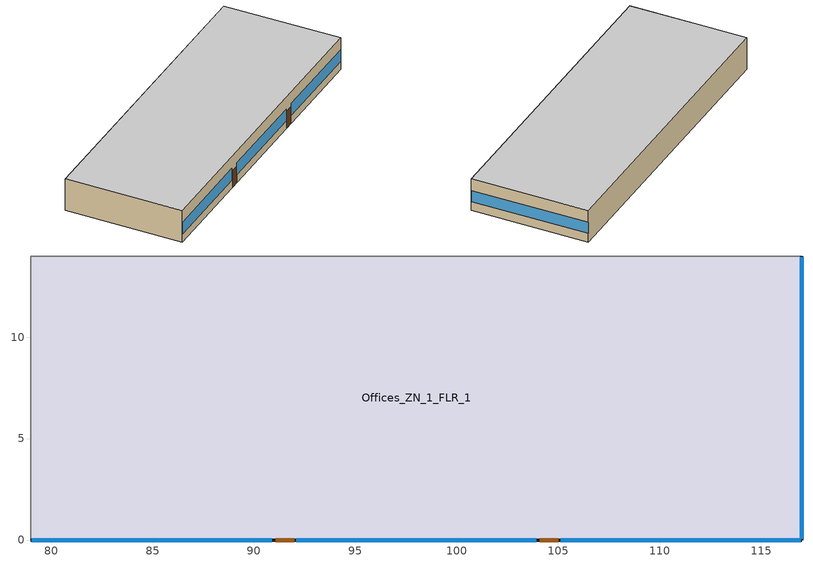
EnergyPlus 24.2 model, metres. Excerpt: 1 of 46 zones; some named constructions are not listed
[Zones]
Offices_ZN_1_FLR_1
 floor ground (Offices_ZN_1_FLR_1_Floor_Ffactor): 79,14 117,14 117,0 79,0 z0
 wall outside (nonres_ext_wall_grd): 79,0 117,0 117,14 z0:4
 wall to Gym_ZN_1_FLR_1 (int_wall): 117,14 79,14 z0:4
 wall to Lobby_ZN_1_FLR_1 (int_wall): 79,14 79,0 z0:4
 window (NonresWindow_U_0.369_SHGC_0.357): 117,0.05 117,13.95 z1.1:2.51; 79.05,0 90.87,0 / 92.09,0 103.91,0 / 105.13,0 116.95,0 z1:2.5
 door (Swinging Door_con): 91.08,0 91.99,0 / 104.08,0 104.99,0 z0:2.13
 ceiling to Offices_ZN_1_FLR_2 (int_slab_ceiling): 79,0 117,0 117,14 79,14 z4
[EnergyManagementSystem:Program]
SET_cPOD2_ZN_1_FLR_2_Light_EMS_Program: SET cPOD2_ZN_1_FLR_2_LSr_IP=0.093*cPOD2_ZN_1_FLR_2_LSr/cPOD2_ZN_1_FLR_2_Area; IF (cPOD2_ZN_1_FLR_2_OSr <= 0) && (cPOD2_ZN_1_FLR_2_LSr_IP >= 0.02); SET cPOD2_ZN_1_FLR_2_LAr = 0.02*cPOD2_ZN_1_FLR_2_Area/0.09290304; ELSE; SET cPOD2_ZN_1_FLR_2_LAr = NULL; ENDIF
SET_cCL2_Pod_2_ZN_1_FLR_2_Light_EMS_Program: SET cCL2_Pod_2_ZN_1_FLR_2_LSr_IP=0.093*cCL2_Pod_2_ZN_1_FLR_2_LSr/cCL2_Pod_2_ZN_1_FLR_2_Area; IF (cCL2_Pod_2_ZN_1_FLR_2_OSr <= 0) && (cCL2_Pod_2_ZN_1_FLR_2_LSr_IP >= 0.02); SET cCL2_Pod_2_ZN_1_FLR_2_LAr = 0.02*cCL2_Pod_2_ZN_1_FLR_2_Area/0.09290304; ELSE; SET cCL2_Pod_2_ZN_1_FLR_2_LAr = NULL; ENDIF
SET_mCl2_Pod_2_ZN_1_FLR_2_Light_EMS_Program: SET mCl2_Pod_2_ZN_1_FLR_2_LSr_IP=0.093*mCl2_Pod_2_ZN_1_FLR_2_LSr/mCl2_Pod_2_ZN_1_FLR_2_Area; IF (mCl2_Pod_2_ZN_1_FLR_2_OSr <= 0) && (mCl2_Pod_2_ZN_1_FLR_2_LSr_IP >= 0.02); SET mCl2_Pod_2_ZN_1_FLR_2_LAr = 0.02*mCl2_Pod_2_ZN_1_FLR_2_Area/0.09290304; ELSE; SET mCl2_Pod_2_ZN_1_FLR_2_LAr = NULL; ENDIF
SET_cCL1_Pod_3_ZN_1_FLR_2_Light_EMS_Program: SET cCL1_Pod_3_ZN_1_FLR_2_LSr_IP=0.093*cCL1_Pod_3_ZN_1_FLR_2_LSr/cCL1_Pod_3_ZN_1_FLR_2_Area; IF (cCL1_Pod_3_ZN_1_FLR_2_OSr <= 0) && (cCL1_Pod_3_ZN_1_FLR_2_LSr_IP >= 0.02); SET cCL1_Pod_3_ZN_1_FLR_2_LAr = 0.02*cCL1_Pod_3_ZN_1_FLR_2_Area/0.09290304; ELSE; SET cCL1_Pod_3_ZN_1_FLR_2_LAr = NULL; ENDIF
SET_mCl1_Pod_3_ZN_1_FLR_2_Light_EMS_Program: SET mCl1_Pod_3_ZN_1_FLR_2_LSr_IP=0.093*mCl1_Pod_3_ZN_1_FLR_2_LSr/mCl1_Pod_3_ZN_1_FLR_2_Area; IF (mCl1_Pod_3_ZN_1_FLR_2_OSr <= 0) && (mCl1_Pod_3_ZN_1_FLR_2_LSr_IP >= 0.02); SET mCl1_Pod_3_ZN_1_FLR_2_LAr = 0.02*mCl1_Pod_3_ZN_1_FLR_2_Area/0.09290304; ELSE; SET mCl1_Pod_3_ZN_1_FLR_2_LAr = NULL; ENDIF
SET_cPOD3_ZN_1_FLR_2_Light_EMS_Program: SET cPOD3_ZN_1_FLR_2_LSr_IP=0.093*cPOD3_ZN_1_FLR_2_LSr/cPOD3_ZN_1_FLR_2_Area; IF (cPOD3_ZN_1_FLR_2_OSr <= 0) && (cPOD3_ZN_1_FLR_2_LSr_IP >= 0.02); SET cPOD3_ZN_1_FLR_2_LAr = 0.02*cPOD3_ZN_1_FLR_2_Area/0.09290304; ELSE; SET cPOD3_ZN_1_FLR_2_LAr = NULL; ENDIF
SET_cCL2_Pod_3_ZN_1_FLR_2_Light_EMS_Program: SET cCL2_Pod_3_ZN_1_FLR_2_LSr_IP=0.093*cCL2_Pod_3_ZN_1_FLR_2_LSr/cCL2_Pod_3_ZN_1_FLR_2_Area; IF (cCL2_Pod_3_ZN_1_FLR_2_OSr <= 0) && (cCL2_Pod_3_ZN_1_FLR_2_LSr_IP >= 0.02); SET cCL2_Pod_3_ZN_1_FLR_2_LAr = 0.02*cCL2_Pod_3_ZN_1_FLR_2_Area/0.09290304; ELSE; SET cCL2_Pod_3_ZN_1_FLR_2_LAr = NULL; ENDIF
SET_mCl2_Pod_3_ZN_1_FLR_2_Light_EMS_Program: SET mCl2_Pod_3_ZN_1_FLR_2_LSr_IP=0.093*mCl2_Pod_3_ZN_1_FLR_2_LSr/mCl2_Pod_3_ZN_1_FLR_2_Area; IF (mCl2_Pod_3_ZN_1_FLR_2_OSr <= 0) && (mCl2_Pod_3_ZN_1_FLR_2_LSr_IP >= 0.02); SET mCl2_Pod_3_ZN_1_FLR_2_LAr = 0.02*mCl2_Pod_3_ZN_1_FLR_2_Area/0.09290304; ELSE; SET mCl2_Pod_3_ZN_1_FLR_2_LAr = NULL; ENDIF
SET_Main_Corridor_ZN_1_FLR_2_Light_EMS_Program: SET Main_Corridor_ZN_1_FLR_2_LSr_IP=0.093*Main_Corridor_ZN_1_FLR_2_LSr/Main_Corridor_ZN_1_FLR_2_Area; IF (Main_Corridor_ZN_1_FLR_2_OSr <= 0) && (Main_Corridor_ZN_1_FLR_2_LSr_IP >= 0.02); SET Main_Corridor_ZN_1_FLR_2_LAr = 0.02*Main_Corridor_ZN_1_FLR_2_Area/0.09290304; ELSE; SET Main_Corridor_ZN_1_FLR_2_LAr = NULL; ENDIF
SET_Lobby_ZN_1_FLR_2_Light_EMS_Program: SET Lobby_ZN_1_FLR_2_LSr_IP=0.093*Lobby_ZN_1_FLR_2_LSr/Lobby_ZN_1_FLR_2_Area; IF (Lobby_ZN_1_FLR_2_OSr <= 0) && (Lobby_ZN_1_FLR_2_LSr_IP >= 0.02); SET Lobby_ZN_1_FLR_2_LAr = 0.02*Lobby_ZN_1_FLR_2_Area/0.09290304; ELSE; SET Lobby_ZN_1_FLR_2_LAr = NULL; ENDIF
SET_Mech_ZN_1_FLR_2_Light_EMS_Program: SET Mech_ZN_1_FLR_2_LSr_IP=0.093*Mech_ZN_1_FLR_2_LSr/Mech_ZN_1_FLR_2_Area; IF (Mech_ZN_1_FLR_2_OSr <= 0) && (Mech_ZN_1_FLR_2_LSr_IP >= 0.02); SET Mech_ZN_1_FLR_2_LAr = 0.02*Mech_ZN_1_FLR_2_Area/0.09290304; ELSE; SET Mech_ZN_1_FLR_2_LAr = NULL; ENDIF
SET_BATHROOMS_ZN_1_FLR_2_Light_EMS_Program: SET BATHROOMS_ZN_1_FLR_2_LSr_IP=0.093*BATHROOMS_ZN_1_FLR_2_LSr/BATHROOMS_ZN_1_FLR_2_Area; IF (BATHROOMS_ZN_1_FLR_2_OSr <= 0) && (BATHROOMS_ZN_1_FLR_2_LSr_IP >= 0.02); SET BATHROOMS_ZN_1_FLR_2_LAr = 0.02*BATHROOMS_ZN_1_FLR_2_Area/0.09290304; ELSE; SET BATHROOMS_ZN_1_FLR_2_LAr = NULL; ENDIF
SET_Offices_ZN_1_FLR_2_Light_EMS_Program: SET Offices_ZN_1_FLR_2_LSr_IP=0.093*Offices_ZN_1_FLR_2_LSr/Offices_ZN_1_FLR_2_Area; IF (Offices_ZN_1_FLR_2_OSr <= 0) && (Offices_ZN_1_FLR_2_LSr_IP >= 0.02); IF (ActualOccupancy <= 0); SET Offices_ZN_1_FLR_2_LAr = 0.02*Offices_ZN_1_FLR_2_Area/0.09290304; ELSE; SET Offices_ZN_1_FLR_2_LAr = NULL; ENDIF; ELSE; SET Offices_ZN_1_FLR_2_LAr = NULL; ENDIF
SET_LMC_ZN_1_FLR_2_Light_EMS_Program: SET LMC_ZN_1_FLR_2_LSr_IP=0.093*LMC_ZN_1_FLR_2_LSr/LMC_ZN_1_FLR_2_Area; IF (LMC_ZN_1_FLR_2_OSr <= 0) && (LMC_ZN_1_FLR_2_LSr_IP >= 0.02); SET LMC_ZN_1_FLR_2_LAr = 0.02*LMC_ZN_1_FLR_2_Area/0.09290304; ELSE; SET LMC_ZN_1_FLR_2_LAr = NULL; ENDIF
OA_BASED_OPTIMUM_START_EMS_Program: IF DaylightSavings==0 && DayOfWeek>1 && DayOfWeek<7 && Hour==6 && OAT<23.9 && OAT>1.7; SET CLGSETP_SCH_Actuator = 29.44; SET HTGSETP_SCH_Actuator = 15.6; SET CLGSETP_SCH_w_SB_Actuator = 29.44; SET HTGSETP_SCH_w_SB_Actuator = 15.6; ELSEIF DaylightSavings==1 && DayOfWeek>1 && DayOfWeek<7 && Hour==5 && OAT<23.9 && OAT>1.7; SET CLGSETP_SCH_Actuator = 29.44; SET HTGSETP_SCH_Actuator = 15.6; SET CLGSETP_SCH_w_SB_Actuator = 29.44; SET HTGSETP_SCH_w_SB_Actuator = 15.6; ELSE; SET CLGSETP_SCH_Actuator = NULL; SET HTGSETP_SCH_Actuator = NULL; SET CLGSETP_SCH_w_SB_Actuator = NULL; SET HTGSETP_SCH_w_SB_Actuator = NULL; ENDIF
[EnergyManagementSystem:GlobalVariable]
Wired_LTG
BoilerType; CapRated; EtRated; PLRx; Ecx; SkinLossRate
[EnergyManagementSystem:OutputVariable]
Wired_LTG: EMS Variable=Wired_LTG; Type of Data in Variable=Summed; Update Frequency=ZoneTimeStep; Units=J
[Generator:PVWatts]
PV_module: PVWatts Version=5; DC System Capacity=126543.5; Module Type=Premium; Array Type=FixedOpenRack; System Losses=0.113; Array Geometry Type=TiltAzimuth; Tilt Angle=0; Azimuth Angle=180
[ElectricLoadCenter:Inverter:PVWatts]
PV_Inverter: DC to AC Size Ratio=1.2; Inverter Efficiency=0.96
[ElectricLoadCenter:Generators]
PV_Generator: Generator 1=PV_module; Generator 1 Rated Electric Power Output=126543.5; Generator 1 Availability Schedule=PV_SCH
[ElectricLoadCenter:Transformer]
Transformer 1: Availability Schedule=Always_On; Transformer Usage=PowerInFromGrid; Rated Capacity=225000; Phase=3; Conductor Material=Aluminum; Full Load Temperature Rise=150; Fraction of Eddy Current Losses=0.1; Performance Input Method=NominalEfficiency; Nameplate Efficiency=0.989; Per Unit Load for Nameplate Efficiency=0.35; Reference Temperature for Nameplate Efficiency=75; Consider Transformer Loss for Utility Cost=Yes; Meter 1=Wired_LTG_Electricity; Meter 2=Wired_INT_EQUIP
[ElectricLoadCenter:Distribution]
Generator: Generator List=PV_Generator; Generator Operation Scheme Type=Baseload; Electrical Buss Type=DirectCurrentWithInverter; Inverter=PV_Inverter
[Schedule:Compact]
PV_SCH; ALWAYS_ON: Through: 12/31, For: AllDays, Until: 24:00, 1
Offices Binary Occupancy: Through: 6/30, For: Weekdays, Until: 01:00, 0, Until: 02:00, 0, Until: 03:00, 0, Until: 04:00, 0, Until: 05:00, 0, Until: 06:00, 0, Until: 07:00, 0, Until: 08:00, 0, Until: 09:00, 1, Until: 10:00, 1, Until: 11:00, 1, Until: 12:00, 1, Until: 13:00, 1, Until: 14:00, 1, Until: 15:00, 1, Until: 16:00, 1, Until: 17:00, 1, Until: 18:00, 1, Until: 19:00, 1, Until: 21:00, 1, Until: 21:00, 1, Until: 22:00, 0, Until: 23:00, 0, Until: 24:00, 0, For: SummerDesignDay, Until: 08:00, 1e-09, Until: 17:00, 0.95, Until: 21:00, 0.15, Until: 24:00, 1e-09, For: WeekEnds Holidays AllOtherDays, Until: 24:00, 0, Through: 9/1, For: Weekdays, Until: 01:00, 0, Until: 02:00, 0, Until: 03:00, 0, Until: 04:00, 0, Until: 05:00, 0, Until: 06:00, 0, Until: 07:00, 0, Until: 08:00, 0, Until: 09:00, 1, Until: 10:00, 1, Until: 11:00, 1, Until: 12:00, 1, Until: 13:00, 1, Until: 14:00, 1, Until: 15:00, 1, Until: 16:00, 1, Until: 17:00, 1, Until: 18:00, 1, Until: 19:00, 1, Until: 20:00, 1, Until: 21:00, 1, Until: 22:00, 0, Until: 23:00, 0, Until: 24:00, 0, For: SummerDesignDay, Until: 24:00, 0.95, For: WeekEnds Holidays AllOtherDays, Until: 24:00, 0, Through: 12/31, For: Weekdays, Until: 01:00, 0, Until: 02:00, 0, Until: 03:00, 0, Until: 04:00, 0, Until: 05:00, 0, Until: 06:00, 0, Until: 07:00, 0, Until: 08:00, 0, Until: 09:00, 1, Until: 10:00, 1, Until: 11:00, 1, Until: 12:00, 1, Until: 13:00, 1, Until: 14:00, 1, Until: 15:00, 1, Until: 16:00, 1, Until: 17:00, 1, Until: 18:00, 1, Until: 19:00, 1, Until: 20:00, 1, Until: 21:00, 1, Until: 22:00, 0, Until: 23:00, 0, Until: 24:00, 0, For: SummerDesignDay, Until: 08:00, 1e-09, Until: 17:00, 0.95, Until: 21:00, 0.15, Until: 24:00, 1e-09, For: WeekEnds WinterDesignDay Holidays AllOtherDays, Until: 24:00, 0
[SCHEDULE:COMPACT]
Always On Discrete hvac_library: Through: 12/31, For: AllDays, Until: 24:00, 1
[CURVE:LINEAR] Coefficient1 Constant=0.85; Coefficient2 x=0.15; Minimum Value of x=0; Maximum Value of x=1; Input Unit Type for X=Dimensionless; Output Unit Type=Dimensionless
VRF System 1 PLRFractionCorrelation_Cooling; VRF System 1 PLRFractionCorrelation_Heating; VRF System 2 PLRFractionCorrelation_Cooling; VRF System 2 PLRFractionCorrelation_Heating
[CURVE:QUADRATIC] Coefficient1 Constant=0.8; Coefficient2 x=0.2; Coefficient3 x2=0; Minimum Value of x=0.5; Maximum Value of x=1.5; Input Unit Type for X=Dimensionless; Output Unit Type=Dimensionless
Corner_Class_1_Pod_1_ZN_1_FLR_1 VRF Terminal Cooling Coil VRFACCoolCapFFF; Corner_Class_1_Pod_1_ZN_1_FLR_1 VRF Terminal Heating Coil VRFACHeatCapFFF; Mult_Class_1_Pod_1_ZN_1_FLR_1 VRF Terminal Cooling Coil VRFACCoolCapFFF; Mult_Class_1_Pod_1_ZN_1_FLR_1 VRF Terminal Heating Coil VRFACHeatCapFFF; Corridor_Pod_1_ZN_1_FLR_1 VRF Terminal Cooling Coil VRFACCoolCapFFF; Corridor_Pod_1_ZN_1_FLR_1 VRF Terminal Heating Coil VRFACHeatCapFFF; Corner_Class_2_Pod_1_ZN_1_FLR_1 VRF Terminal Cooling Coil VRFACCoolCapFFF; Corner_Class_2_Pod_1_ZN_1_FLR_1 VRF Terminal Heating Coil VRFACHeatCapFFF; Mult_Class_2_Pod_1_ZN_1_FLR_1 VRF Terminal Cooling Coil VRFACCoolCapFFF; Mult_Class_2_Pod_1_ZN_1_FLR_1 VRF Terminal Heating Coil VRFACHeatCapFFF; Corner_Class_1_Pod_2_ZN_1_FLR_1 VRF Terminal Cooling Coil VRFACCoolCapFFF; Corner_Class_1_Pod_2_ZN_1_FLR_1 VRF Terminal Heating Coil VRFACHeatCapFFF; Mult_Class_1_Pod_2_ZN_1_FLR_1 VRF Terminal Cooling Coil VRFACCoolCapFFF; Mult_Class_1_Pod_2_ZN_1_FLR_1 VRF Terminal Heating Coil VRFACHeatCapFFF; Corridor_Pod_2_ZN_1_FLR_1 VRF Terminal Cooling Coil VRFACCoolCapFFF; Corridor_Pod_2_ZN_1_FLR_1 VRF Terminal Heating Coil VRFACHeatCapFFF; Corner_Class_2_Pod_2_ZN_1_FLR_1 VRF Terminal Cooling Coil VRFACCoolCapFFF; Corner_Class_2_Pod_2_ZN_1_FLR_1 VRF Terminal Heating Coil VRFACHeatCapFFF; Mult_Class_2_Pod_2_ZN_1_FLR_1 VRF Terminal Cooling Coil VRFACCoolCapFFF; Mult_Class_2_Pod_2_ZN_1_FLR_1 VRF Terminal Heating Coil VRFACHeatCapFFF; Corner_Class_1_Pod_3_ZN_1_FLR_1 VRF Terminal Cooling Coil VRFACCoolCapFFF; Corner_Class_1_Pod_3_ZN_1_FLR_1 VRF Terminal Heating Coil VRFACHeatCapFFF; Mult_Class_1_Pod_3_ZN_1_FLR_1 VRF Terminal Cooling Coil VRFACCoolCapFFF; Mult_Class_1_Pod_3_ZN_1_FLR_1 VRF Terminal Heating Coil VRFACHeatCapFFF; Corridor_Pod_3_ZN_1_FLR_1 VRF Terminal Cooling Coil VRFACCoolCapFFF; Corridor_Pod_3_ZN_1_FLR_1 VRF Terminal Heating Coil VRFACHeatCapFFF; Corner_Class_2_Pod_3_ZN_1_FLR_1 VRF Terminal Cooling Coil VRFACCoolCapFFF; Corner_Class_2_Pod_3_ZN_1_FLR_1 VRF Terminal Heating Coil VRFACHeatCapFFF; Mult_Class_2_Pod_3_ZN_1_FLR_1 VRF Terminal Cooling Coil VRFACCoolCapFFF; Mult_Class_2_Pod_3_ZN_1_FLR_1 VRF Terminal Heating Coil VRFACHeatCapFFF; Main_Corridor_ZN_1_FLR_1 VRF Terminal Cooling Coil VRFACCoolCapFFF; Main_Corridor_ZN_1_FLR_1 VRF Terminal Heating Coil VRFACHeatCapFFF; Lobby_ZN_1_FLR_1 VRF Terminal Cooling Coil VRFACCoolCapFFF; Lobby_ZN_1_FLR_1 VRF Terminal Heating Coil VRFACHeatCapFFF; Bathrooms_ZN_1_FLR_1 VRF Terminal Cooling Coil VRFACCoolCapFFF; Bathrooms_ZN_1_FLR_1 VRF Terminal Heating Coil VRFACHeatCapFFF; Offices_ZN_1_FLR_1 VRF Terminal Cooling Coil VRFACCoolCapFFF; Offices_ZN_1_FLR_1 VRF Terminal Heating Coil VRFACHeatCapFFF; Gym_ZN_1_FLR_1 VRF Terminal Cooling Coil VRFACCoolCapFFF; Gym_ZN_1_FLR_1 VRF Terminal Heating Coil VRFACHeatCapFFF; Aux_Gym_ZN_1_FLR_1 VRF Terminal Cooling Coil VRFACCoolCapFFF; Aux_Gym_ZN_1_FLR_1 VRF Terminal Heating Coil VRFACHeatCapFFF; Auditorium_ZN_1_FLR_1 VRF Terminal Cooling Coil VRFACCoolCapFFF; Auditorium_ZN_1_FLR_1 VRF Terminal Heating Coil VRFACHeatCapFFF; Kitchen_ZN_1_FLR_1 VRF Terminal Cooling Coil VRFACCoolCapFFF; Kitchen_ZN_1_FLR_1 VRF Terminal Heating Coil VRFACHeatCapFFF; Cafeteria_ZN_1_FLR_1 VRF Terminal Cooling Coil VRFACCoolCapFFF; Cafeteria_ZN_1_FLR_1 VRF Terminal Heating Coil VRFACHeatCapFFF; Mech_ZN_1_FLR_1 VRF Terminal Cooling Coil VRFACCoolCapFFF; Mech_ZN_1_FLR_1 VRF Terminal Heating Coil VRFACHeatCapFFF; Corner_Class_1_Pod_1_ZN_1_FLR_2 VRF Terminal Cooling Coil VRFACCoolCapFFF; Corner_Class_1_Pod_1_ZN_1_FLR_2 VRF Terminal Heating Coil VRFACHeatCapFFF; Mult_Class_1_Pod_1_ZN_1_FLR_2 VRF Terminal Cooling Coil VRFACCoolCapFFF; Mult_Class_1_Pod_1_ZN_1_FLR_2 VRF Terminal Heating Coil VRFACHeatCapFFF; Corridor_Pod_1_ZN_1_FLR_2 VRF Terminal Cooling Coil VRFACCoolCapFFF; Corridor_Pod_1_ZN_1_FLR_2 VRF Terminal Heating Coil VRFACHeatCapFFF; Corner_Class_2_Pod_1_ZN_1_FLR_2 VRF Terminal Cooling Coil VRFACCoolCapFFF; Corner_Class_2_Pod_1_ZN_1_FLR_2 VRF Terminal Heating Coil VRFACHeatCapFFF; Mult_Class_2_Pod_1_ZN_1_FLR_2 VRF Terminal Cooling Coil VRFACCoolCapFFF; Mult_Class_2_Pod_1_ZN_1_FLR_2 VRF Terminal Heating Coil VRFACHeatCapFFF; Corner_Class_1_Pod_2_ZN_1_FLR_2 VRF Terminal Cooling Coil VRFACCoolCapFFF; Corner_Class_1_Pod_2_ZN_1_FLR_2 VRF Terminal Heating Coil VRFACHeatCapFFF; Mult_Class_1_Pod_2_ZN_1_FLR_2 VRF Terminal Cooling Coil VRFACCoolCapFFF; Mult_Class_1_Pod_2_ZN_1_FLR_2 VRF Terminal Heating Coil VRFACHeatCapFFF; Corridor_Pod_2_ZN_1_FLR_2 VRF Terminal Cooling Coil VRFACCoolCapFFF; Corridor_Pod_2_ZN_1_FLR_2 VRF Terminal Heating Coil VRFACHeatCapFFF; Corner_Class_2_Pod_2_ZN_1_FLR_2 VRF Terminal Cooling Coil VRFACCoolCapFFF; Corner_Class_2_Pod_2_ZN_1_FLR_2 VRF Terminal Heating Coil VRFACHeatCapFFF; Mult_Class_2_Pod_2_ZN_1_FLR_2 VRF Terminal Cooling Coil VRFACCoolCapFFF; Mult_Class_2_Pod_2_ZN_1_FLR_2 VRF Terminal Heating Coil VRFACHeatCapFFF; Corner_Class_1_Pod_3_ZN_1_FLR_2 VRF Terminal Cooling Coil VRFACCoolCapFFF; Corner_Class_1_Pod_3_ZN_1_FLR_2 VRF Terminal Heating Coil VRFACHeatCapFFF; Mult_Class_1_Pod_3_ZN_1_FLR_2 VRF Terminal Cooling Coil VRFACCoolCapFFF; Mult_Class_1_Pod_3_ZN_1_FLR_2 VRF Terminal Heating Coil VRFACHeatCapFFF; Corridor_Pod_3_ZN_1_FLR_2 VRF Terminal Cooling Coil VRFACCoolCapFFF; Corridor_Pod_3_ZN_1_FLR_2 VRF Terminal Heating Coil VRFACHeatCapFFF; Corner_Class_2_Pod_3_ZN_1_FLR_2 VRF Terminal Cooling Coil VRFACCoolCapFFF; Corner_Class_2_Pod_3_ZN_1_FLR_2 VRF Terminal Heating Coil VRFACHeatCapFFF; Mult_Class_2_Pod_3_ZN_1_FLR_2 VRF Terminal Cooling Coil VRFACCoolCapFFF; Mult_Class_2_Pod_3_ZN_1_FLR_2 VRF Terminal Heating Coil VRFACHeatCapFFF; Main_Corridor_ZN_1_FLR_2 VRF Terminal Cooling Coil VRFACCoolCapFFF; Main_Corridor_ZN_1_FLR_2 VRF Terminal Heating Coil VRFACHeatCapFFF; Lobby_ZN_1_FLR_2 VRF Terminal Cooling Coil VRFACCoolCapFFF; Lobby_ZN_1_FLR_2 VRF Terminal Heating Coil VRFACHeatCapFFF; Bathrooms_ZN_1_FLR_2 VRF Terminal Cooling Coil VRFACCoolCapFFF; Bathrooms_ZN_1_FLR_2 VRF Terminal Heating Coil VRFACHeatCapFFF; Offices_ZN_1_FLR_2 VRF Terminal Cooling Coil VRFACCoolCapFFF; Offices_ZN_1_FLR_2 VRF Terminal Heating Coil VRFACHeatCapFFF; LIBRARY_MEDIA_CENTER_ZN_1_FLR_2 VRF Terminal Cooling Coil VRFACCoolCapFFF; LIBRARY_MEDIA_CENTER_ZN_1_FLR_2 VRF Terminal Heating Coil VRFACHeatCapFFF; Mech_ZN_1_FLR_2 VRF Terminal Cooling Coil VRFACCoolCapFFF; Mech_ZN_1_FLR_2 VRF Terminal Heating Coil VRFACHeatCapFFF
[CURVE:CUBIC]
Name | Coefficient1 Constant | Coefficient2 x | Coefficient3 x2 | Coefficient4 x3 | Minimum Value of x | Maximum Value of x | Input Unit Type for X | Output Unit Type
Corner_Class_1_Pod_1_ZN_1_FLR_1 VRF Terminal Fan OnOff Efficiency Curve; Mult_Class_1_Pod_1_ZN_1_FLR_1 VRF Terminal Fan OnOff Efficiency Curve; Corridor_Pod_1_ZN_1_FLR_1 VRF Terminal Fan OnOff Efficiency Curve; Corner_Class_2_Pod_1_ZN_1_FLR_1 VRF Terminal Fan OnOff Efficiency Curve; Mult_Class_2_Pod_1_ZN_1_FLR_1 VRF Terminal Fan OnOff Efficiency Curve; Corner_Class_1_Pod_2_ZN_1_FLR_1 VRF Terminal Fan OnOff Efficiency Curve; Mult_Class_1_Pod_2_ZN_1_FLR_1 VRF Terminal Fan OnOff Efficiency Curve; Corridor_Pod_2_ZN_1_FLR_1 VRF Terminal Fan OnOff Efficiency Curve; Corner_Class_2_Pod_2_ZN_1_FLR_1 VRF Terminal Fan OnOff Efficiency Curve; Mult_Class_2_Pod_2_ZN_1_FLR_1 VRF Terminal Fan OnOff Efficiency Curve; Corner_Class_1_Pod_3_ZN_1_FLR_1 VRF Terminal Fan OnOff Efficiency Curve; Mult_Class_1_Pod_3_ZN_1_FLR_1 VRF Terminal Fan OnOff Efficiency Curve; Corridor_Pod_3_ZN_1_FLR_1 VRF Terminal Fan OnOff Efficiency Curve; Corner_Class_2_Pod_3_ZN_1_FLR_1 VRF Terminal Fan OnOff Efficiency Curve; Mult_Class_2_Pod_3_ZN_1_FLR_1 VRF Terminal Fan OnOff Efficiency Curve; Main_Corridor_ZN_1_FLR_1 VRF Terminal Fan OnOff Efficiency Curve; Lobby_ZN_1_FLR_1 VRF Terminal Fan OnOff Efficiency Curve; Bathrooms_ZN_1_FLR_1 VRF Terminal Fan OnOff Efficiency Curve; Offices_ZN_1_FLR_1 VRF Terminal Fan OnOff Efficiency Curve; Gym_ZN_1_FLR_1 VRF Terminal Fan OnOff Efficiency Curve; Aux_Gym_ZN_1_FLR_1 VRF Terminal Fan OnOff Efficiency Curve; Auditorium_ZN_1_FLR_1 VRF Terminal Fan OnOff Efficiency Curve; Kitchen_ZN_1_FLR_1 VRF Terminal Fan OnOff Efficiency Curve; Cafeteria_ZN_1_FLR_1 VRF Terminal Fan OnOff Efficiency Curve; Mech_ZN_1_FLR_1 VRF Terminal Fan OnOff Efficiency Curve; Corner_Class_1_Pod_1_ZN_1_FLR_2 VRF Terminal Fan OnOff Efficiency Curve; Mult_Class_1_Pod_1_ZN_1_FLR_2 VRF Terminal Fan OnOff Efficiency Curve; Corridor_Pod_1_ZN_1_FLR_2 VRF Terminal Fan OnOff Efficiency Curve; Corner_Class_2_Pod_1_ZN_1_FLR_2 VRF Terminal Fan OnOff Efficiency Curve; Mult_Class_2_Pod_1_ZN_1_FLR_2 VRF Terminal Fan OnOff Efficiency Curve; Corner_Class_1_Pod_2_ZN_1_FLR_2 VRF Terminal Fan OnOff Efficiency Curve; Mult_Class_1_Pod_2_ZN_1_FLR_2 VRF Terminal Fan OnOff Efficiency Curve; Corridor_Pod_2_ZN_1_FLR_2 VRF Terminal Fan OnOff Efficiency Curve; Corner_Class_2_Pod_2_ZN_1_FLR_2 VRF Terminal Fan OnOff Efficiency Curve; Mult_Class_2_Pod_2_ZN_1_FLR_2 VRF Terminal Fan OnOff Efficiency Curve; Corner_Class_1_Pod_3_ZN_1_FLR_2 VRF Terminal Fan OnOff Efficiency Curve; Mult_Class_1_Pod_3_ZN_1_FLR_2 VRF Terminal Fan OnOff Efficiency Curve; Corridor_Pod_3_ZN_1_FLR_2 VRF Terminal Fan OnOff Efficiency Curve; Corner_Class_2_Pod_3_ZN_1_FLR_2 VRF Terminal Fan OnOff Efficiency Curve; Mult_Class_2_Pod_3_ZN_1_FLR_2 VRF Terminal Fan OnOff Efficiency Curve; Main_Corridor_ZN_1_FLR_2 VRF Terminal Fan OnOff Efficiency Curve; Lobby_ZN_1_FLR_2 VRF Terminal Fan OnOff Efficiency Curve; Bathrooms_ZN_1_FLR_2 VRF Terminal Fan OnOff Efficiency Curve; Offices_ZN_1_FLR_2 VRF Terminal Fan OnOff Efficiency Curve; LIBRARY_MEDIA_CENTER_ZN_1_FLR_2 VRF Terminal Fan OnOff Efficiency Curve; Mech_ZN_1_FLR_2 VRF Terminal Fan OnOff Efficiency Curve | 1 | 0 | 0 | 0 | 0 | 1 | Dimensionless | Dimensionless
VRF System 1 CapRatioBoundary_Cooling; VRF System 2 CapRatioBoundary_Cooling | 25.73 | -0.0315004 | -0.014166 | 0 | 11 | 30 | Temperature | Temperature
VRF System 1 EIRRatioBoundary_Cooling; VRF System 2 EIRRatioBoundary_Cooling | 25.7347 | -0.0315004 | -0.014166 | 0 | 15 | 24 | Temperature | Temperature
VRF System 1 EIRRatioLowPLR_Cooling; VRF System 2 EIRRatioLowPLR_Cooling | 0.454123 | -0.172969 | 1.08287 | -0.361848 | 0.15 | 1 | Dimensionless | Dimensionless
VRF System 1 EIRRatioHighPLR_Cooling; VRF System 1 EIRRatioHighPLR_Heating; VRF System 2 EIRRatioHighPLR_Cooling; VRF System 2 EIRRatioHighPLR_Heating | 1 | 0 | 0 | 0 | 1 | 1.5 | Dimensionless | Dimensionless
VRF System 1 CombinationRatio_Cooling; VRF System 2 CombinationRatio_Cooling | 0.576593 | 0.634941 | -0.307609 | 0.0960753 | 1 | 1.5 | Dimensionless | Dimensionless
VRF System 1 CapRatioBoundary_Heating; VRF System 1 EIRRatioBoundary_Heating; VRF System 2 CapRatioBoundary_Heating; VRF System 2 EIRRatioBoundary_Heating | 58.577 | -3.0255 | 0.0193 | 0 | 15 | 23.89 | Temperature | Temperature
VRF System 1 EIRRatioLowPLR_Heating; VRF System 2 EIRRatioLowPLR_Heating | 0.392474 | 0.0760164 | 0.698324 | -0.168841 | 0.15 | 1 | Dimensionless | Dimensionless
VRF System 1 CombinationRatio_Heating; VRF System 2 CombinationRatio_Heating | 0.76672 | 0.26173 | -0.015911 | -0.0125388 | 1 | 1.5 | Dimensionless | Dimensionless
[CURVE:EXPONENT] Coefficient1 Constant=1; Coefficient2 Constant=0; Coefficient3 Constant=0; Minimum Value of x=0; Maximum Value of x=1; Minimum Curve Output=0; Maximum Curve Output=1; Input Unit Type for X=Dimensionless; Output Unit Type=Dimensionless
Corner_Class_1_Pod_1_ZN_1_FLR_1 VRF Terminal Fan OnOff Power Ratio Curve; Mult_Class_1_Pod_1_ZN_1_FLR_1 VRF Terminal Fan OnOff Power Ratio Curve; Corridor_Pod_1_ZN_1_FLR_1 VRF Terminal Fan OnOff Power Ratio Curve; Corner_Class_2_Pod_1_ZN_1_FLR_1 VRF Terminal Fan OnOff Power Ratio Curve; Mult_Class_2_Pod_1_ZN_1_FLR_1 VRF Terminal Fan OnOff Power Ratio Curve; Corner_Class_1_Pod_2_ZN_1_FLR_1 VRF Terminal Fan OnOff Power Ratio Curve; Mult_Class_1_Pod_2_ZN_1_FLR_1 VRF Terminal Fan OnOff Power Ratio Curve; Corridor_Pod_2_ZN_1_FLR_1 VRF Terminal Fan OnOff Power Ratio Curve; Corner_Class_2_Pod_2_ZN_1_FLR_1 VRF Terminal Fan OnOff Power Ratio Curve; Mult_Class_2_Pod_2_ZN_1_FLR_1 VRF Terminal Fan OnOff Power Ratio Curve; Corner_Class_1_Pod_3_ZN_1_FLR_1 VRF Terminal Fan OnOff Power Ratio Curve; Mult_Class_1_Pod_3_ZN_1_FLR_1 VRF Terminal Fan OnOff Power Ratio Curve; Corridor_Pod_3_ZN_1_FLR_1 VRF Terminal Fan OnOff Power Ratio Curve; Corner_Class_2_Pod_3_ZN_1_FLR_1 VRF Terminal Fan OnOff Power Ratio Curve; Mult_Class_2_Pod_3_ZN_1_FLR_1 VRF Terminal Fan OnOff Power Ratio Curve; Main_Corridor_ZN_1_FLR_1 VRF Terminal Fan OnOff Power Ratio Curve; Lobby_ZN_1_FLR_1 VRF Terminal Fan OnOff Power Ratio Curve; Bathrooms_ZN_1_FLR_1 VRF Terminal Fan OnOff Power Ratio Curve; Offices_ZN_1_FLR_1 VRF Terminal Fan OnOff Power Ratio Curve; Gym_ZN_1_FLR_1 VRF Terminal Fan OnOff Power Ratio Curve; Aux_Gym_ZN_1_FLR_1 VRF Terminal Fan OnOff Power Ratio Curve; Auditorium_ZN_1_FLR_1 VRF Terminal Fan OnOff Power Ratio Curve; Kitchen_ZN_1_FLR_1 VRF Terminal Fan OnOff Power Ratio Curve; Cafeteria_ZN_1_FLR_1 VRF Terminal Fan OnOff Power Ratio Curve; Mech_ZN_1_FLR_1 VRF Terminal Fan OnOff Power Ratio Curve; Corner_Class_1_Pod_1_ZN_1_FLR_2 VRF Terminal Fan OnOff Power Ratio Curve; Mult_Class_1_Pod_1_ZN_1_FLR_2 VRF Terminal Fan OnOff Power Ratio Curve; Corridor_Pod_1_ZN_1_FLR_2 VRF Terminal Fan OnOff Power Ratio Curve; Corner_Class_2_Pod_1_ZN_1_FLR_2 VRF Terminal Fan OnOff Power Ratio Curve; Mult_Class_2_Pod_1_ZN_1_FLR_2 VRF Terminal Fan OnOff Power Ratio Curve; Corner_Class_1_Pod_2_ZN_1_FLR_2 VRF Terminal Fan OnOff Power Ratio Curve; Mult_Class_1_Pod_2_ZN_1_FLR_2 VRF Terminal Fan OnOff Power Ratio Curve; Corridor_Pod_2_ZN_1_FLR_2 VRF Terminal Fan OnOff Power Ratio Curve; Corner_Class_2_Pod_2_ZN_1_FLR_2 VRF Terminal Fan OnOff Power Ratio Curve; Mult_Class_2_Pod_2_ZN_1_FLR_2 VRF Terminal Fan OnOff Power Ratio Curve; Corner_Class_1_Pod_3_ZN_1_FLR_2 VRF Terminal Fan OnOff Power Ratio Curve; Mult_Class_1_Pod_3_ZN_1_FLR_2 VRF Terminal Fan OnOff Power Ratio Curve; Corridor_Pod_3_ZN_1_FLR_2 VRF Terminal Fan OnOff Power Ratio Curve; Corner_Class_2_Pod_3_ZN_1_FLR_2 VRF Terminal Fan OnOff Power Ratio Curve; Mult_Class_2_Pod_3_ZN_1_FLR_2 VRF Terminal Fan OnOff Power Ratio Curve; Main_Corridor_ZN_1_FLR_2 VRF Terminal Fan OnOff Power Ratio Curve; Lobby_ZN_1_FLR_2 VRF Terminal Fan OnOff Power Ratio Curve; Bathrooms_ZN_1_FLR_2 VRF Terminal Fan OnOff Power Ratio Curve; Offices_ZN_1_FLR_2 VRF Terminal Fan OnOff Power Ratio Curve; LIBRARY_MEDIA_CENTER_ZN_1_FLR_2 VRF Terminal Fan OnOff Power Ratio Curve; Mech_ZN_1_FLR_2 VRF Terminal Fan OnOff Power Ratio Curve
[CURVE:BIQUADRATIC] Output Unit Type=Dimensionless
Name | Coefficient1 Constant | Coefficient2 x | Coefficient3 x2 | Coefficient4 y | Coefficient5 y2 | Coefficient6 xy | Minimum Value of x | Maximum Value of x | Minimum Value of y | Maximum Value of y | Minimum Curve Output | Maximum Curve Output | Input Unit Type for X | Input Unit Type for Y
Corner_Class_1_Pod_1_ZN_1_FLR_1 VRF Terminal Cooling Coil VRFTUCoolCapFT; Mult_Class_1_Pod_1_ZN_1_FLR_1 VRF Terminal Cooling Coil VRFTUCoolCapFT; Corridor_Pod_1_ZN_1_FLR_1 VRF Terminal Cooling Coil VRFTUCoolCapFT; Corner_Class_2_Pod_1_ZN_1_FLR_1 VRF Terminal Cooling Coil VRFTUCoolCapFT; Mult_Class_2_Pod_1_ZN_1_FLR_1 VRF Terminal Cooling Coil VRFTUCoolCapFT; Corner_Class_1_Pod_2_ZN_1_FLR_1 VRF Terminal Cooling Coil VRFTUCoolCapFT; Mult_Class_1_Pod_2_ZN_1_FLR_1 VRF Terminal Cooling Coil VRFTUCoolCapFT; Corridor_Pod_2_ZN_1_FLR_1 VRF Terminal Cooling Coil VRFTUCoolCapFT; Corner_Class_2_Pod_2_ZN_1_FLR_1 VRF Terminal Cooling Coil VRFTUCoolCapFT; Mult_Class_2_Pod_2_ZN_1_FLR_1 VRF Terminal Cooling Coil VRFTUCoolCapFT; Corner_Class_1_Pod_3_ZN_1_FLR_1 VRF Terminal Cooling Coil VRFTUCoolCapFT; Mult_Class_1_Pod_3_ZN_1_FLR_1 VRF Terminal Cooling Coil VRFTUCoolCapFT; Corridor_Pod_3_ZN_1_FLR_1 VRF Terminal Cooling Coil VRFTUCoolCapFT; Corner_Class_2_Pod_3_ZN_1_FLR_1 VRF Terminal Cooling Coil VRFTUCoolCapFT; Mult_Class_2_Pod_3_ZN_1_FLR_1 VRF Terminal Cooling Coil VRFTUCoolCapFT; Main_Corridor_ZN_1_FLR_1 VRF Terminal Cooling Coil VRFTUCoolCapFT; Lobby_ZN_1_FLR_1 VRF Terminal Cooling Coil VRFTUCoolCapFT; Bathrooms_ZN_1_FLR_1 VRF Terminal Cooling Coil VRFTUCoolCapFT; Offices_ZN_1_FLR_1 VRF Terminal Cooling Coil VRFTUCoolCapFT; Gym_ZN_1_FLR_1 VRF Terminal Cooling Coil VRFTUCoolCapFT; Aux_Gym_ZN_1_FLR_1 VRF Terminal Cooling Coil VRFTUCoolCapFT; Auditorium_ZN_1_FLR_1 VRF Terminal Cooling Coil VRFTUCoolCapFT; Kitchen_ZN_1_FLR_1 VRF Terminal Cooling Coil VRFTUCoolCapFT; Cafeteria_ZN_1_FLR_1 VRF Terminal Cooling Coil VRFTUCoolCapFT; Mech_ZN_1_FLR_1 VRF Terminal Cooling Coil VRFTUCoolCapFT; Corner_Class_1_Pod_1_ZN_1_FLR_2 VRF Terminal Cooling Coil VRFTUCoolCapFT; Mult_Class_1_Pod_1_ZN_1_FLR_2 VRF Terminal Cooling Coil VRFTUCoolCapFT; Corridor_Pod_1_ZN_1_FLR_2 VRF Terminal Cooling Coil VRFTUCoolCapFT; Corner_Class_2_Pod_1_ZN_1_FLR_2 VRF Terminal Cooling Coil VRFTUCoolCapFT; Mult_Class_2_Pod_1_ZN_1_FLR_2 VRF Terminal Cooling Coil VRFTUCoolCapFT; Corner_Class_1_Pod_2_ZN_1_FLR_2 VRF Terminal Cooling Coil VRFTUCoolCapFT; Mult_Class_1_Pod_2_ZN_1_FLR_2 VRF Terminal Cooling Coil VRFTUCoolCapFT; Corridor_Pod_2_ZN_1_FLR_2 VRF Terminal Cooling Coil VRFTUCoolCapFT; Corner_Class_2_Pod_2_ZN_1_FLR_2 VRF Terminal Cooling Coil VRFTUCoolCapFT; Mult_Class_2_Pod_2_ZN_1_FLR_2 VRF Terminal Cooling Coil VRFTUCoolCapFT; Corner_Class_1_Pod_3_ZN_1_FLR_2 VRF Terminal Cooling Coil VRFTUCoolCapFT; Mult_Class_1_Pod_3_ZN_1_FLR_2 VRF Terminal Cooling Coil VRFTUCoolCapFT; Corridor_Pod_3_ZN_1_FLR_2 VRF Terminal Cooling Coil VRFTUCoolCapFT; Corner_Class_2_Pod_3_ZN_1_FLR_2 VRF Terminal Cooling Coil VRFTUCoolCapFT; Mult_Class_2_Pod_3_ZN_1_FLR_2 VRF Terminal Cooling Coil VRFTUCoolCapFT; Main_Corridor_ZN_1_FLR_2 VRF Terminal Cooling Coil VRFTUCoolCapFT; Lobby_ZN_1_FLR_2 VRF Terminal Cooling Coil VRFTUCoolCapFT; Bathrooms_ZN_1_FLR_2 VRF Terminal Cooling Coil VRFTUCoolCapFT; Offices_ZN_1_FLR_2 VRF Terminal Cooling Coil VRFTUCoolCapFT; LIBRARY_MEDIA_CENTER_ZN_1_FLR_2 VRF Terminal Cooling Coil VRFTUCoolCapFT; Mech_ZN_1_FLR_2 VRF Terminal Cooling Coil VRFTUCoolCapFT | 0.0585884 | 0.0587397 | -0.000210275 | 0.010937 | -0.000121955 | -0.000524662 | 15 | 23.89 | 20 | 43.33 | 0.8083 | 1.2583 | Temperature | Temperature
Corner_Class_1_Pod_1_ZN_1_FLR_1 VRF Terminal Heating Coil VRFTUHeatCAPFT; Mult_Class_1_Pod_1_ZN_1_FLR_1 VRF Terminal Heating Coil VRFTUHeatCAPFT; Corridor_Pod_1_ZN_1_FLR_1 VRF Terminal Heating Coil VRFTUHeatCAPFT; Corner_Class_2_Pod_1_ZN_1_FLR_1 VRF Terminal Heating Coil VRFTUHeatCAPFT; Mult_Class_2_Pod_1_ZN_1_FLR_1 VRF Terminal Heating Coil VRFTUHeatCAPFT; Corner_Class_1_Pod_2_ZN_1_FLR_1 VRF Terminal Heating Coil VRFTUHeatCAPFT; Mult_Class_1_Pod_2_ZN_1_FLR_1 VRF Terminal Heating Coil VRFTUHeatCAPFT; Corridor_Pod_2_ZN_1_FLR_1 VRF Terminal Heating Coil VRFTUHeatCAPFT; Corner_Class_2_Pod_2_ZN_1_FLR_1 VRF Terminal Heating Coil VRFTUHeatCAPFT; Mult_Class_2_Pod_2_ZN_1_FLR_1 VRF Terminal Heating Coil VRFTUHeatCAPFT; Corner_Class_1_Pod_3_ZN_1_FLR_1 VRF Terminal Heating Coil VRFTUHeatCAPFT; Mult_Class_1_Pod_3_ZN_1_FLR_1 VRF Terminal Heating Coil VRFTUHeatCAPFT; Corridor_Pod_3_ZN_1_FLR_1 VRF Terminal Heating Coil VRFTUHeatCAPFT; Corner_Class_2_Pod_3_ZN_1_FLR_1 VRF Terminal Heating Coil VRFTUHeatCAPFT; Mult_Class_2_Pod_3_ZN_1_FLR_1 VRF Terminal Heating Coil VRFTUHeatCAPFT; Main_Corridor_ZN_1_FLR_1 VRF Terminal Heating Coil VRFTUHeatCAPFT; Lobby_ZN_1_FLR_1 VRF Terminal Heating Coil VRFTUHeatCAPFT; Bathrooms_ZN_1_FLR_1 VRF Terminal Heating Coil VRFTUHeatCAPFT; Offices_ZN_1_FLR_1 VRF Terminal Heating Coil VRFTUHeatCAPFT; Gym_ZN_1_FLR_1 VRF Terminal Heating Coil VRFTUHeatCAPFT; Aux_Gym_ZN_1_FLR_1 VRF Terminal Heating Coil VRFTUHeatCAPFT; Auditorium_ZN_1_FLR_1 VRF Terminal Heating Coil VRFTUHeatCAPFT; Kitchen_ZN_1_FLR_1 VRF Terminal Heating Coil VRFTUHeatCAPFT; Cafeteria_ZN_1_FLR_1 VRF Terminal Heating Coil VRFTUHeatCAPFT; Mech_ZN_1_FLR_1 VRF Terminal Heating Coil VRFTUHeatCAPFT; Corner_Class_1_Pod_1_ZN_1_FLR_2 VRF Terminal Heating Coil VRFTUHeatCAPFT; Mult_Class_1_Pod_1_ZN_1_FLR_2 VRF Terminal Heating Coil VRFTUHeatCAPFT; Corridor_Pod_1_ZN_1_FLR_2 VRF Terminal Heating Coil VRFTUHeatCAPFT; Corner_Class_2_Pod_1_ZN_1_FLR_2 VRF Terminal Heating Coil VRFTUHeatCAPFT; Mult_Class_2_Pod_1_ZN_1_FLR_2 VRF Terminal Heating Coil VRFTUHeatCAPFT; Corner_Class_1_Pod_2_ZN_1_FLR_2 VRF Terminal Heating Coil VRFTUHeatCAPFT; Mult_Class_1_Pod_2_ZN_1_FLR_2 VRF Terminal Heating Coil VRFTUHeatCAPFT; Corridor_Pod_2_ZN_1_FLR_2 VRF Terminal Heating Coil VRFTUHeatCAPFT; Corner_Class_2_Pod_2_ZN_1_FLR_2 VRF Terminal Heating Coil VRFTUHeatCAPFT; Mult_Class_2_Pod_2_ZN_1_FLR_2 VRF Terminal Heating Coil VRFTUHeatCAPFT; Corner_Class_1_Pod_3_ZN_1_FLR_2 VRF Terminal Heating Coil VRFTUHeatCAPFT; Mult_Class_1_Pod_3_ZN_1_FLR_2 VRF Terminal Heating Coil VRFTUHeatCAPFT; Corridor_Pod_3_ZN_1_FLR_2 VRF Terminal Heating Coil VRFTUHeatCAPFT; Corner_Class_2_Pod_3_ZN_1_FLR_2 VRF Terminal Heating Coil VRFTUHeatCAPFT; Mult_Class_2_Pod_3_ZN_1_FLR_2 VRF Terminal Heating Coil VRFTUHeatCAPFT; Main_Corridor_ZN_1_FLR_2 VRF Terminal Heating Coil VRFTUHeatCAPFT; Lobby_ZN_1_FLR_2 VRF Terminal Heating Coil VRFTUHeatCAPFT; Bathrooms_ZN_1_FLR_2 VRF Terminal Heating Coil VRFTUHeatCAPFT; Offices_ZN_1_FLR_2 VRF Terminal Heating Coil VRFTUHeatCAPFT; LIBRARY_MEDIA_CENTER_ZN_1_FLR_2 VRF Terminal Heating Coil VRFTUHeatCAPFT; Mech_ZN_1_FLR_2 VRF Terminal Heating Coil VRFTUHeatCAPFT | 0.375444 | 0.0668191 | -0.00194171 | 0.0442618 | -0.000400958 | -0.00148198 | 21.11 | 27.22 | -15 | 18.33 | 0.6074 | 1 | Temperature | Temperature
VRF System 1 CapRatioLowTempCurve_Cooling; VRF System 2 CapRatioLowTempCurve_Cooling | 0.576883 | 0.017448 | 0.000583269 | -1.76324e-06 | -7.474e-09 | -1.30413e-07 | 15 | 24 | -5 | 23 |  |  | Temperature | Temperature
VRF System 1 CapRatioHighTempCurve_Cooling; VRF System 2 CapRatioHighTempCurve_Cooling | 0.686736 | 0.0207631 | 0.0005447 | -0.0016218 | -4.259e-07 | -0.0003392 | 15 | 24 | 16 | 43 |  |  | Temperature | Temperature
VRF System 1 EIRRatioLowTempCurve_Cooling; VRF System 2 EIRRatioLowTempCurve_Cooling | 0.989011 | -0.0234797 | 0.000199711 | 0.00596834 | -1.0289e-07 | -0.00015686 | 15 | 24 | -5 | 23 |  |  | Temperature | Temperature
VRF System 1 EIRRatioHighTempCurve_Cooling; VRF System 2 EIRRatioHighTempCurve_Cooling | -1.43951 | 0.161985 | -0.00349118 | 0.0269443 | 0.000134616 | -0.000671494 | 15 | 23.89 | 16.8 | 43.3 |  |  | Temperature | Temperature
VRF System 1 CapRatioLowTempCurve_Heating; VRF System 2 CapRatioLowTempCurve_Heating | 1.01209 | -0.00124676 | -0.000127185 | 0.0267564 | -4.986e-07 | -0.000263524 | 21.1 | 27.2 | -20 | 3.33 |  |  | Temperature | Temperature
VRF System 1 CapRatioHighTempCurve_Heating; VRF System 2 CapRatioHighTempCurve_Heating | 2.58599 | -0.0953227 | 0.000955329 | 0 | 0 | 0 | 21.1 | 27.2 | -9.44 | 15 |  |  | Temperature | Temperature
VRF System 1 EIRRatioLowTempCurve_Heating; VRF System 2 EIRRatioLowTempCurve_Heating | 0.722429 | 0.00345666 | 0.000650703 | -0.00264354 | 0.00124648 | -0.000100916 | 21.1 | 27.2 | -20 | 3.33 |  |  | Temperature | Temperature
VRF System 1 EIRRatioHighTempCurve_Heating; VRF System 2 EIRRatioHighTempCurve_Heating | 1.38857 | -0.0229771 | 0.000537274 | -0.0273937 | 0.000403043 | -5.9786e-05 | 21.1 | 27.2 | -4.44 | 13.33 |  |  | Temperature | Temperature
VRF System 1 PipingCorrectionFactorCurve_Cooling; VRF System 2 PipingCorrectionFactorCurve_Cooling | 2.03882 | -0.00242606 | 3.5512e-06 | -1.68581 | 0.668703 | -4.5706e-05 | 7.62 | 182.88 | 0.8 | 1.5 |  |  | Dimensionless | Dimensionless
VRF System 1 PipingCorrectionFactorCurve_Heating; VRF System 2 PipingCorrectionFactorCurve_Heating | 1 | 0 | 0 | 0 | 0 | 0 | 0 | 1 | 0 | 1 |  |  | Dimensionless | Dimensionless
VRF System 1 HeatRecoveryCapModifier_Cooling; VRF System 1 HeatRecoveryCapModifier_Heating; VRF System 2 HeatRecoveryCapModifier_Cooling; VRF System 2 HeatRecoveryCapModifier_Heating | 0.9 | 0 | 0 | 0 | 0 | 0 | 0 | 1 | 0 | 1 |  |  | Dimensionless | Dimensionless
VRF System 1 HeatRecoveryEnergyModifier_Cooling; VRF System 1 HeatRecoveryEnergyModifier_Heating; VRF System 2 HeatRecoveryEnergyModifier_Cooling; VRF System 2 HeatRecoveryEnergyModifier_Heating | 1.1 | 0 | 0 | 0 | 0 | 0 | 0 | 1 | 0 | 1 |  |  | Dimensionless | Dimensionless
